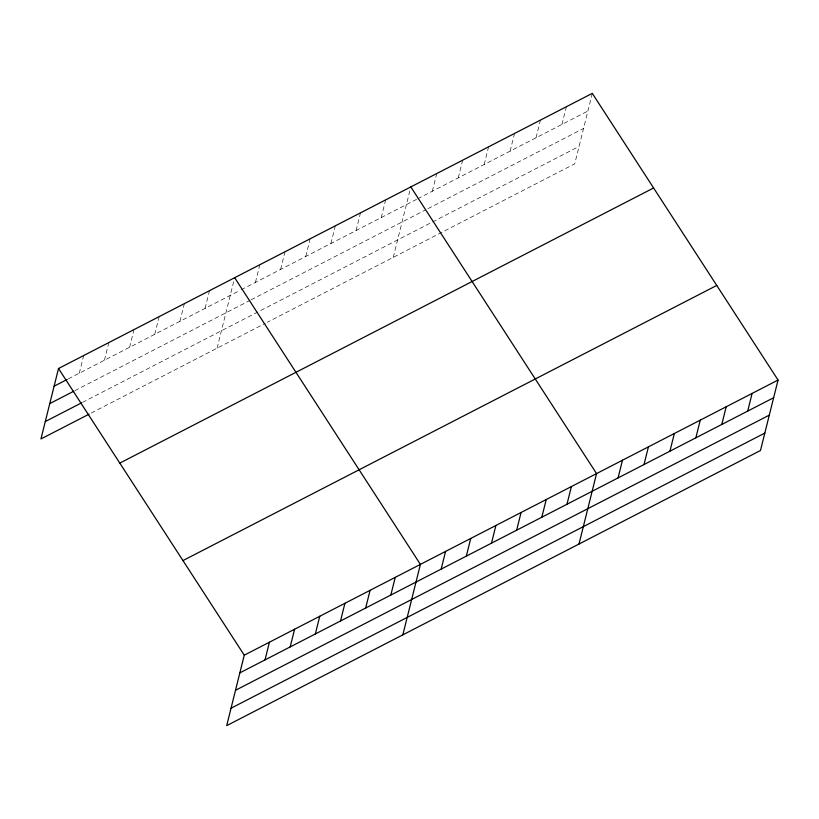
<?xml version="1.0" encoding="UTF-8"?>
<svg xmlns="http://www.w3.org/2000/svg" width="819" height="819" viewBox="0 0 819 819"><rect width="100%" height="100%" fill="white"/><g stroke="black" fill="none" stroke-linecap="round" stroke-linejoin="round"><path stroke-width="0.61" stroke-dasharray="4.09 3.07" d="M79.269 373.218L83.681 355.538M104.433 360.247L108.845 342.567M129.597 347.276L134.009 329.596M154.76 334.306L159.173 316.625M179.924 321.335L184.336 303.654M205.088 308.364L209.5 290.684M217.096 348.157L234.664 277.713M255.426 282.422L259.828 264.742M280.589 269.451L284.992 251.771M305.753 256.48L310.155 238.8M330.917 243.509L335.319 225.829M356.081 230.538L360.493 212.858M381.244 217.567L385.657 199.887M393.253 257.361L410.821 186.916M432.33 191.237L436.742 173.546M458.261 177.866L462.674 160.186M484.193 164.506L488.595 146.816M510.114 151.136L514.527 133.456M536.046 137.776L540.448 120.096M561.967 124.416L566.379 106.726M592.301 93.366L574.743 163.82L267.434 322.215M68.325 378.859L240.1 290.315M241.195 289.752L416.554 199.365M417.68 198.782L587.899 111.046M74.928 390.632L249.99 300.399M251.075 299.836L425.737 209.807M427.989 208.65L583.558 128.46M82.494 402.375L579.084 146.406M91.278 413.011L265.243 323.351"/><path stroke-width="1.23" d="M58.518 368.509L244.257 655.18L226.699 725.634L760.482 450.491L778.05 380.047L592.301 93.366L58.518 368.509L40.95 438.953L89.087 414.148M265.018 659.899L269.42 642.209M290.182 646.928L294.594 629.238M315.346 633.957L319.758 616.267M340.509 620.986L344.922 603.296M365.673 608.015L370.086 590.325M390.837 595.044L395.249 577.354M402.846 634.838L420.413 564.383L234.664 277.713M441.165 569.103L445.577 551.412M466.328 556.132L470.741 538.441M491.492 543.161L495.904 525.47M516.656 530.19L521.068 512.499M541.82 517.219L546.232 499.529M566.983 504.248L571.396 486.558M578.992 544.041L596.56 473.587L410.821 186.916M618.079 477.907L622.491 460.227M644.01 464.547L648.413 446.857M669.932 451.187L674.344 433.497M695.863 437.817L700.265 420.137M721.785 424.457L726.197 406.767M747.716 411.087L752.118 393.407M54.105 386.189L67.24 379.422M49.764 403.603L73.833 391.195M45.291 421.55L81.398 402.938M119.809 463.104L653.603 187.971M182.965 560.575L716.758 285.442M244.257 655.18L778.05 380.047M239.854 672.87L773.638 397.727M235.514 690.284L769.297 415.141M231.04 708.22L764.823 433.087"/></g></svg>
